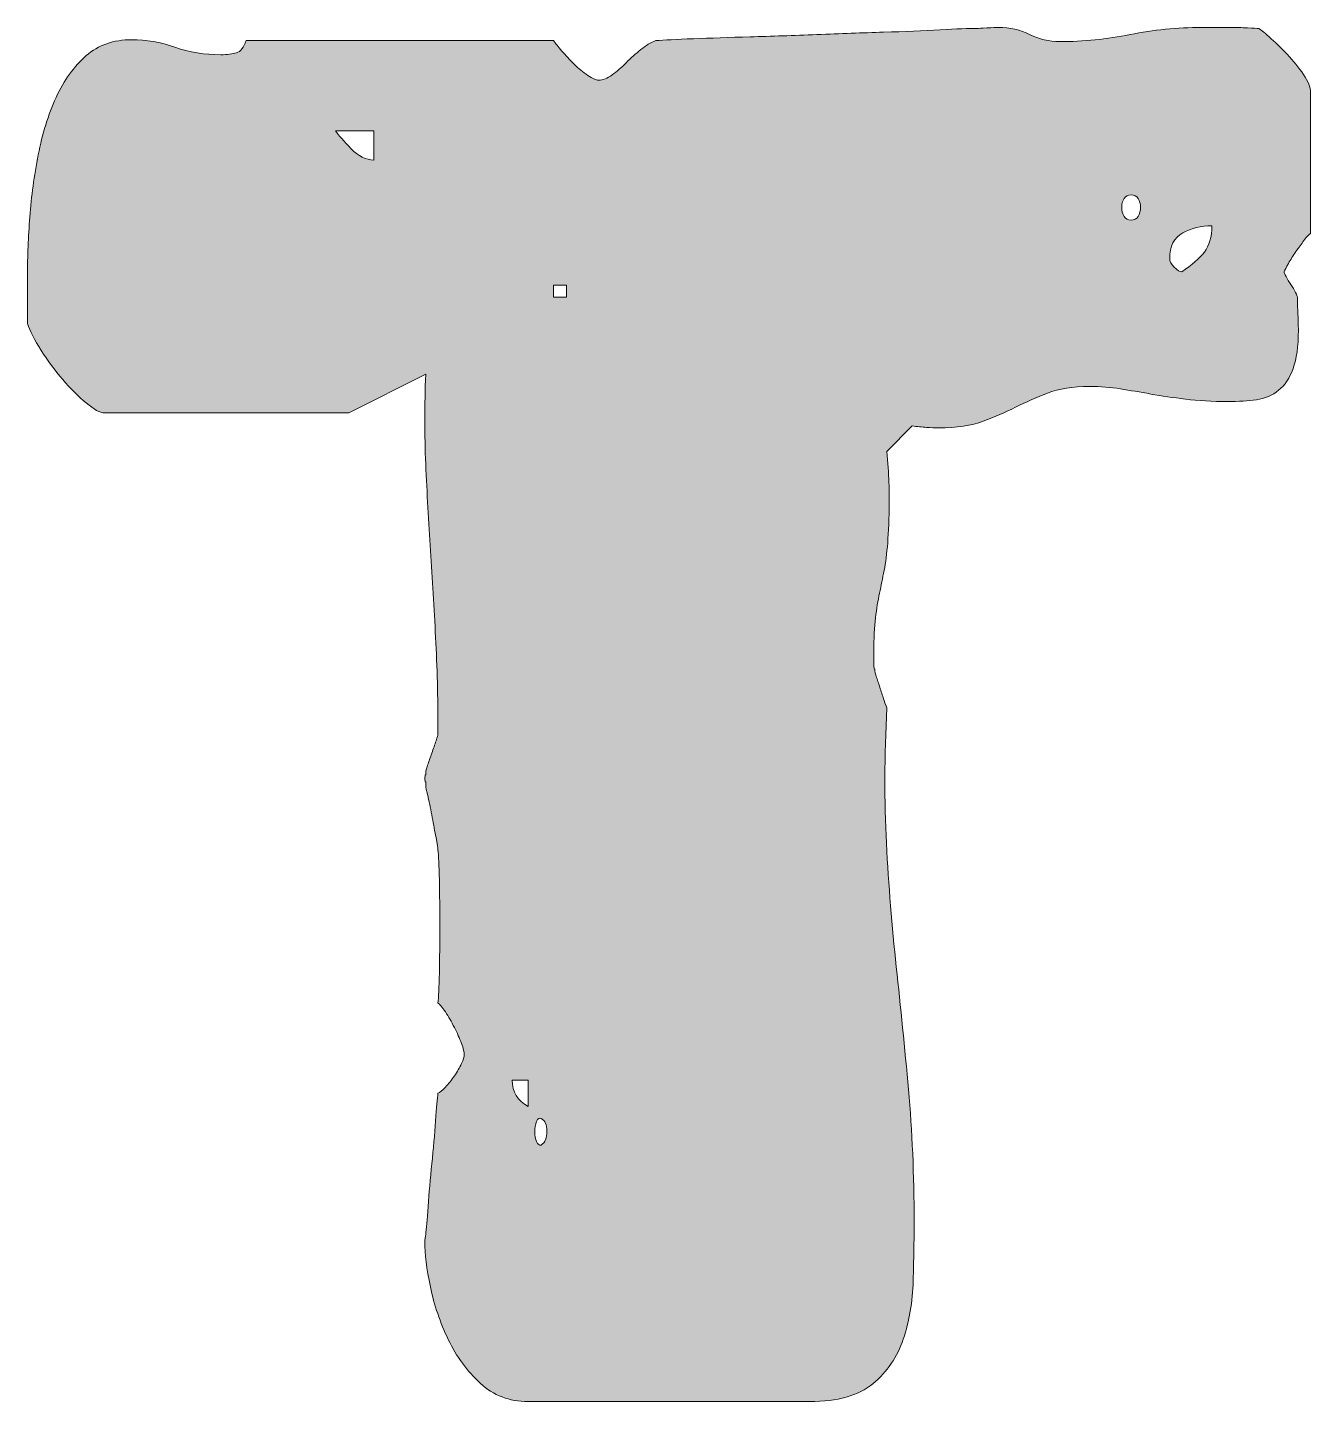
# Model space of a CAD drawing. Header units: inches. Extents: x 150 to 930, y -901 to -180.
# Drawn here: x 553.3 to 675.6, y -595 to -464.2 of the extents above; entities that cross this region are included whole.
import ezdxf

# ---------------------------------------------------------------- set-up
doc = ezdxf.new("R2010")
doc.units = ezdxf.units.IN
doc.header["$MEASUREMENT"] = 0
doc.layers.add('Layer 1', color=7, linetype='Continuous')

# ---------------------------------------------------------------- blocks, each defined once
blk = doc.blocks.new('block 3')
at = {"layer": 'Layer 1', "true_color": 0x2a4f7b}
h = blk.add_hatch(color=167, dxfattribs=at)
h.dxf.hatch_style = 2
edge = h.paths.add_edge_path()
edge.add_spline(control_points=[(592.43, -531.46), (592.43, -531.46), (592.43, -530.92), (592.43, -530.92), (592.43, -527.94), (592.36, -525.05), (592.21, -522.24), (592.06, -519.44), (591.89, -516.68), (591.71, -513.96), (591.54, -511.25), (591.39, -508.5), (591.27, -505.73), (591.15, -502.95), (591.15, -500.11), (591.27, -497.18), (591.27, -497.18), (583.93, -500.85), (583.93, -500.85), (583.93, -500.85), (560.66, -500.85), (560.66, -500.85), (560.24, -500.85), (559.66, -500.54), (558.92, -499.91), (558.17, -499.28), (557.42, -498.54), (556.68, -497.67), (555.93, -496.81), (555.25, -495.88), (554.62, -494.9), (553.99, -493.91), (553.56, -493.06), (553.32, -492.35), (553.32, -492.35), (553.32, -491.81), (553.32, -491.81), (553.32, -490.8), (553.32, -489.43), (553.32, -487.69), (553.32, -485.96), (553.4, -484.13), (553.55, -482.19), (553.7, -480.25), (553.96, -478.28), (554.35, -476.28), (554.74, -474.29), (555.3, -472.47), (556.05, -470.82), (556.8, -469.18), (557.75, -467.86), (558.92, -466.84), (560.08, -465.83), (561.53, -465.32), (563.26, -465.32), (564.63, -465.32), (566, -465.56), (567.37, -466.04), (568.75, -466.52), (570.21, -466.75), (571.76, -466.75), (572.35, -466.75), (572.85, -466.69), (573.24, -466.57), (573.62, -466.46), (573.94, -466.07), (574.17, -465.41), (574.17, -465.41), (603.44, -465.41), (603.44, -465.41), (603.62, -465.65), (603.89, -465.98), (604.24, -466.4), (604.6, -466.81), (604.99, -467.23), (605.41, -467.65), (605.82, -468.07), (606.26, -468.42), (606.71, -468.72), (607.15, -469.02), (607.5, -469.17), (607.73, -469.17), (608.15, -469.17), (608.58, -469.01), (609.03, -468.68), (609.48, -468.35), (609.93, -467.96), (610.37, -467.51), (610.82, -467.07), (611.28, -466.65), (611.76, -466.26), (612.24, -465.87), (612.71, -465.59), (613.19, -465.41), (613.97, -465.35), (615.16, -465.29), (616.77, -465.23), (618.38, -465.17), (620.19, -465.11), (622.19, -465.05), (624.19, -464.99), (626.3, -464.92), (628.54, -464.83), (630.78, -464.74), (632.9, -464.67), (634.89, -464.6), (636.89, -464.55), (638.68, -464.47), (640.27, -464.38), (641.84, -464.29), (643.02, -464.25), (643.8, -464.25), (643.92, -464.25), (644.23, -464.23), (644.74, -464.2), (645.25, -464.17), (645.62, -464.16), (645.86, -464.16), (646.93, -464.16), (647.92, -464.38), (648.81, -464.83), (649.71, -465.28), (650.66, -465.5), (651.67, -465.5), (653.94, -465.5), (656.18, -465.28), (658.39, -464.83), (660.59, -464.38), (662.86, -464.16), (665.19, -464.16), (665.37, -464.16), (665.72, -464.16), (666.26, -464.16), (666.8, -464.16), (667.35, -464.16), (667.92, -464.16), (668.48, -464.16), (669.04, -464.17), (669.57, -464.2), (670.11, -464.23), (670.47, -464.25), (670.65, -464.25), (670.77, -464.31), (671.1, -464.58), (671.63, -465.05), (672.17, -465.53), (672.74, -466.08), (673.33, -466.71), (673.93, -467.33), (674.45, -467.98), (674.9, -468.63), (675.35, -469.29), (675.57, -469.86), (675.57, -470.33), (675.57, -470.33), (675.57, -483.76), (675.57, -483.76), (675.39, -483.88), (675.18, -484.1), (674.94, -484.43), (674.71, -484.76), (674.45, -485.11), (674.18, -485.5), (673.91, -485.89), (673.68, -486.26), (673.47, -486.62), (673.26, -486.98), (673.12, -487.25), (673.06, -487.43), (673.06, -487.49), (673.12, -487.64), (673.24, -487.87), (673.36, -488.11), (673.51, -488.37), (673.69, -488.63), (673.87, -488.9), (674.02, -489.16), (674.14, -489.4), (674.26, -489.63), (674.32, -489.78), (674.32, -489.84), (674.32, -489.96), (674.33, -490.41), (674.36, -491.18), (674.39, -491.96), (674.41, -492.56), (674.41, -492.98), (674.41, -494.53), (674.24, -495.75), (673.91, -496.64), (673.59, -497.54), (673.12, -498.22), (672.53, -498.7), (671.93, -499.18), (671.23, -499.48), (670.42, -499.6), (669.62, -499.72), (668.71, -499.78), (667.69, -499.78), (666.2, -499.78), (664.86, -499.7), (663.67, -499.55), (662.47, -499.4), (661.37, -499.24), (660.36, -499.06), (659.34, -498.88), (658.37, -498.72), (657.45, -498.57), (656.52, -498.42), (655.55, -498.34), (654.54, -498.34), (652.93, -498.34), (651.59, -498.55), (650.51, -498.97), (649.44, -499.39), (648.42, -499.84), (647.47, -500.31), (646.51, -500.79), (645.49, -501.24), (644.38, -501.66), (643.28, -502.07), (641.86, -502.28), (640.13, -502.28), (639.77, -502.28), (639.38, -502.27), (638.97, -502.24), (638.55, -502.21), (638.1, -502.16), (637.62, -502.1), (637.62, -502.1), (635.21, -504.52), (635.21, -504.52), (635.39, -506.67), (635.46, -508.47), (635.43, -509.93), (635.4, -511.4), (635.34, -512.62), (635.25, -513.6), (635.16, -514.59), (635.04, -515.44), (634.89, -516.15), (634.74, -516.87), (634.6, -517.59), (634.45, -518.3), (634.3, -519.02), (634.18, -519.82), (634.09, -520.72), (634, -521.61), (633.96, -522.75), (633.96, -524.12), (633.96, -524.24), (633.96, -524.46), (633.96, -524.79), (633.96, -525.12), (633.99, -525.28), (634.05, -525.28), (634.05, -525.46), (634.1, -525.71), (634.22, -526.04), (634.34, -526.37), (634.46, -526.73), (634.58, -527.12), (634.7, -527.51), (634.82, -527.88), (634.94, -528.23), (635.06, -528.59), (635.15, -528.83), (635.21, -528.95), (634.97, -533.55), (634.95, -537.84), (635.16, -541.84), (635.37, -545.84), (635.69, -549.76), (636.1, -553.61), (636.52, -557.45), (636.91, -561.35), (637.27, -565.29), (637.62, -569.22), (637.8, -573.43), (637.8, -577.9), (637.8, -579.64), (637.77, -581.5), (637.71, -583.5), (637.65, -585.5), (637.34, -587.35), (636.77, -589.05), (636.21, -590.75), (635.24, -592.16), (633.87, -593.3), (632.49, -594.43), (630.49, -595), (627.87, -595), (627.87, -595), (601.02, -595), (601.02, -595), (599.23, -595), (597.71, -594.42), (596.46, -593.25), (595.21, -592.09), (594.19, -590.7), (593.41, -589.09), (592.64, -587.48), (592.07, -585.81), (591.71, -584.08), (591.36, -582.35), (591.18, -580.92), (591.18, -579.78), (591.18, -579.66), (591.19, -579.53), (591.22, -579.38), (591.25, -579.23), (591.27, -579.13), (591.27, -579.07), (591.33, -578.59), (591.4, -577.71), (591.49, -576.43), (591.58, -575.15), (591.7, -573.79), (591.85, -572.35), (592, -570.92), (592.12, -569.57), (592.21, -568.28), (592.3, -567), (592.37, -566.12), (592.43, -565.64), (592.61, -565.59), (592.85, -565.39), (593.15, -565.06), (593.44, -564.73), (593.73, -564.38), (594, -563.99), (594.27, -563.6), (594.49, -563.21), (594.67, -562.82), (594.85, -562.44), (594.94, -562.15), (594.94, -561.97), (594.94, -561.74), (594.85, -561.38), (594.67, -560.9), (594.49, -560.42), (594.27, -559.91), (594, -559.38), (593.73, -558.84), (593.44, -558.35), (593.15, -557.9), (592.85, -557.45), (592.61, -557.17), (592.43, -557.05), (592.49, -556.52), (592.53, -555.56), (592.57, -554.19), (592.6, -552.82), (592.61, -551.34), (592.61, -549.76), (592.61, -548.18), (592.6, -546.7), (592.57, -545.33), (592.53, -543.96), (592.49, -543), (592.43, -542.46), (592.43, -542.29), (592.37, -541.9), (592.25, -541.3), (592.13, -540.7), (592.01, -540.06), (591.89, -539.38), (591.77, -538.69), (591.64, -538.05), (591.49, -537.45), (591.34, -536.86), (591.27, -536.47), (591.27, -536.29), (591.27, -536.29), (591.27, -536.02), (591.27, -536.02), (591.21, -535.96), (591.18, -535.84), (591.18, -535.66), (591.18, -535.48), (591.21, -535.36), (591.27, -535.3), (591.27, -535.25), (591.27, -535.19), (591.27, -535.13), (591.27, -535.01), (591.33, -534.77), (591.45, -534.41), (591.56, -534.05), (591.7, -533.66), (591.85, -533.25), (592, -532.83), (592.13, -532.44), (592.25, -532.08), (592.37, -531.73), (592.43, -531.52), (592.43, -531.46)], knot_values=[0, 0, 0, 0, 1, 1, 1, 2, 2, 2, 3, 3, 3, 4, 4, 4, 5, 5, 5, 6, 6, 6, 7, 7, 7, 8, 8, 8, 9, 9, 9, 10, 10, 10, 11, 11, 11, 12, 12, 12, 13, 13, 13, 14, 14, 14, 15, 15, 15, 16, 16, 16, 17, 17, 17, 18, 18, 18, 19, 19, 19, 20, 20, 20, 21, 21, 21, 22, 22, 22, 23, 23, 23, 24, 24, 24, 25, 25, 25, 26, 26, 26, 27, 27, 27, 28, 28, 28, 29, 29, 29, 30, 30, 30, 31, 31, 31, 32, 32, 32, 33, 33, 33, 34, 34, 34, 35, 35, 35, 36, 36, 36, 37, 37, 37, 38, 38, 38, 39, 39, 39, 40, 40, 40, 41, 41, 41, 42, 42, 42, 43, 43, 43, 44, 44, 44, 45, 45, 45, 46, 46, 46, 47, 47, 47, 48, 48, 48, 49, 49, 49, 50, 50, 50, 51, 51, 51, 52, 52, 52, 53, 53, 53, 54, 54, 54, 55, 55, 55, 56, 56, 56, 57, 57, 57, 58, 58, 58, 59, 59, 59, 60, 60, 60, 61, 61, 61, 62, 62, 62, 63, 63, 63, 64, 64, 64, 65, 65, 65, 66, 66, 66, 67, 67, 67, 68, 68, 68, 69, 69, 69, 70, 70, 70, 71, 71, 71, 72, 72, 72, 73, 73, 73, 74, 74, 74, 75, 75, 75, 76, 76, 76, 77, 77, 77, 78, 78, 78, 79, 79, 79, 80, 80, 80, 81, 81, 81, 82, 82, 82, 83, 83, 83, 84, 84, 84, 85, 85, 85, 86, 86, 86, 87, 87, 87, 88, 88, 88, 89, 89, 89, 90, 90, 90, 91, 91, 91, 92, 92, 92, 93, 93, 93, 94, 94, 94, 95, 95, 95, 96, 96, 96, 97, 97, 97, 98, 98, 98, 99, 99, 99, 100, 100, 100, 101, 101, 101, 102, 102, 102, 103, 103, 103, 104, 104, 104, 105, 105, 105, 106, 106, 106, 107, 107, 107, 108, 108, 108, 109, 109, 109, 110, 110, 110, 111, 111, 111, 112, 112, 112, 113, 113, 113, 114, 114, 114, 115, 115, 115, 116, 116, 116, 117, 117, 117, 118, 118, 118, 119, 119, 119, 120, 120, 120, 121, 121, 121, 122, 122, 122, 123, 123, 123, 124, 124, 124, 125, 125, 125, 126, 126, 126, 127, 127, 127, 128, 128, 128, 129, 129, 129, 130, 130, 130, 131, 131, 131, 132, 132, 132, 132], degree=3, periodic=1)
edge = h.paths.add_edge_path()
edge.add_spline(control_points=[(582.68, -474), (582.97, -474.42), (583.47, -474.99), (584.15, -475.7), (584.84, -476.42), (585.57, -476.78), (586.34, -476.78), (586.34, -476.78), (586.34, -474), (586.34, -474), (586.34, -474), (582.68, -474), (582.68, -474)], knot_values=[0, 0, 0, 0, 1, 1, 1, 2, 2, 2, 3, 3, 3, 4, 4, 4, 4], degree=3, periodic=1)
edge = h.paths.add_edge_path()
edge.add_spline(control_points=[(599.5, -564.39), (599.5, -565.52), (600.01, -566.36), (601.02, -566.89), (601.02, -566.89), (601.02, -564.39), (601.02, -564.39), (601.02, -564.39), (599.5, -564.39), (599.5, -564.39)], knot_values=[0, 0, 0, 0, 1, 1, 1, 2, 2, 2, 3, 3, 3, 3], degree=3, periodic=1)
edge = h.paths.add_edge_path()
edge.add_spline(control_points=[(602.28, -570.57), (602.63, -570.33), (602.81, -569.89), (602.81, -569.27), (602.81, -568.64), (602.63, -568.24), (602.28, -568.06), (602.1, -567.94), (601.95, -568.03), (601.83, -568.33), (601.71, -568.63), (601.65, -568.95), (601.65, -569.31), (601.65, -569.67), (601.71, -569.98), (601.83, -570.25), (601.95, -570.52), (602.1, -570.63), (602.28, -570.57)], knot_values=[0, 0, 0, 0, 1, 1, 1, 2, 2, 2, 3, 3, 3, 4, 4, 4, 5, 5, 5, 6, 6, 6, 6], degree=3, periodic=1)
h.paths.add_polyline_path([(603.44, -488.68), (603.44, -489.84), (604.69, -489.84), (604.69, -488.68)])
edge = h.paths.add_edge_path()
edge.add_spline(control_points=[(658.48, -480.09), (658.18, -480.09), (657.95, -480.21), (657.81, -480.45), (657.66, -480.68), (657.58, -480.97), (657.58, -481.3), (657.58, -481.62), (657.66, -481.91), (657.81, -482.15), (657.95, -482.38), (658.18, -482.5), (658.48, -482.5), (658.77, -482.5), (659, -482.38), (659.15, -482.15), (659.3, -481.91), (659.37, -481.62), (659.37, -481.3), (659.37, -480.97), (659.3, -480.68), (659.15, -480.45), (659, -480.21), (658.77, -480.09), (658.48, -480.09)], knot_values=[0, 0, 0, 0, 1, 1, 1, 2, 2, 2, 3, 3, 3, 4, 4, 4, 5, 5, 5, 6, 6, 6, 7, 7, 7, 8, 8, 8, 8], degree=3, periodic=1)
edge = h.paths.add_edge_path()
edge.add_spline(control_points=[(666.17, -483.04), (665.16, -483.04), (664.23, -483.26), (663.4, -483.71), (662.56, -484.16), (662.15, -484.98), (662.15, -486.17), (662.15, -486.41), (662.29, -486.68), (662.59, -486.98), (662.89, -487.28), (663.13, -487.43), (663.31, -487.43), (664.26, -486.77), (664.98, -486.14), (665.46, -485.55), (665.93, -484.95), (666.17, -484.11), (666.17, -483.04)], knot_values=[0, 0, 0, 0, 1, 1, 1, 2, 2, 2, 3, 3, 3, 4, 4, 4, 5, 5, 5, 6, 6, 6, 6], degree=3, periodic=1)
at = {"layer": 'Layer 1', "lineweight": 0}
blk.add_lwpolyline([(603.44, -488.68), (603.44, -489.84), (604.69, -489.84), (604.69, -488.68), (603.44, -488.68)], dxfattribs=at)
for points, knots in [([(592.43, -531.46), (592.43, -531.46), (592.43, -530.92), (592.43, -530.92), (592.43, -527.94), (592.36, -525.05), (592.21, -522.24), (592.06, -519.44), (591.89, -516.68), (591.71, -513.96), (591.54, -511.25), (591.39, -508.5), (591.27, -505.73), (591.15, -502.95), (591.15, -500.11), (591.27, -497.18), (591.27, -497.18), (583.93, -500.85), (583.93, -500.85), (583.93, -500.85), (560.66, -500.85), (560.66, -500.85), (560.24, -500.85), (559.66, -500.54), (558.92, -499.91), (558.17, -499.28), (557.42, -498.54), (556.68, -497.67), (555.93, -496.81), (555.25, -495.88), (554.62, -494.9), (553.99, -493.91), (553.56, -493.06), (553.32, -492.35), (553.32, -492.35), (553.32, -491.81), (553.32, -491.81), (553.32, -490.8), (553.32, -489.43), (553.32, -487.69), (553.32, -485.96), (553.4, -484.13), (553.55, -482.19), (553.7, -480.25), (553.96, -478.28), (554.35, -476.28), (554.74, -474.29), (555.3, -472.47), (556.05, -470.82), (556.8, -469.18), (557.75, -467.86), (558.92, -466.84), (560.08, -465.83), (561.53, -465.32), (563.26, -465.32), (564.63, -465.32), (566, -465.56), (567.37, -466.04), (568.75, -466.52), (570.21, -466.75), (571.76, -466.75), (572.35, -466.75), (572.85, -466.69), (573.24, -466.57), (573.62, -466.46), (573.94, -466.07), (574.17, -465.41), (574.17, -465.41), (603.44, -465.41), (603.44, -465.41), (603.62, -465.65), (603.89, -465.98), (604.24, -466.4), (604.6, -466.81), (604.99, -467.23), (605.41, -467.65), (605.82, -468.07), (606.26, -468.42), (606.71, -468.72), (607.15, -469.02), (607.5, -469.17), (607.73, -469.17), (608.15, -469.17), (608.58, -469.01), (609.03, -468.68), (609.48, -468.35), (609.93, -467.96), (610.37, -467.51), (610.82, -467.07), (611.28, -466.65), (611.76, -466.26), (612.24, -465.87), (612.71, -465.59), (613.19, -465.41), (613.97, -465.35), (615.16, -465.29), (616.77, -465.23), (618.38, -465.17), (620.19, -465.11), (622.19, -465.05), (624.19, -464.99), (626.3, -464.92), (628.54, -464.83), (630.78, -464.74), (632.9, -464.67), (634.89, -464.6), (636.89, -464.55), (638.68, -464.47), (640.27, -464.38), (641.84, -464.29), (643.02, -464.25), (643.8, -464.25), (643.92, -464.25), (644.23, -464.23), (644.74, -464.2), (645.25, -464.17), (645.62, -464.16), (645.86, -464.16), (646.93, -464.16), (647.92, -464.38), (648.81, -464.83), (649.71, -465.28), (650.66, -465.5), (651.67, -465.5), (653.94, -465.5), (656.18, -465.28), (658.39, -464.83), (660.59, -464.38), (662.86, -464.16), (665.19, -464.16), (665.37, -464.16), (665.72, -464.16), (666.26, -464.16), (666.8, -464.16), (667.35, -464.16), (667.92, -464.16), (668.48, -464.16), (669.04, -464.17), (669.57, -464.2), (670.11, -464.23), (670.47, -464.25), (670.65, -464.25), (670.77, -464.31), (671.1, -464.58), (671.63, -465.05), (672.17, -465.53), (672.74, -466.08), (673.33, -466.71), (673.93, -467.33), (674.45, -467.98), (674.9, -468.63), (675.35, -469.29), (675.57, -469.86), (675.57, -470.33), (675.57, -470.33), (675.57, -483.76), (675.57, -483.76), (675.39, -483.88), (675.18, -484.1), (674.94, -484.43), (674.71, -484.76), (674.45, -485.11), (674.18, -485.5), (673.91, -485.89), (673.68, -486.26), (673.47, -486.62), (673.26, -486.98), (673.12, -487.25), (673.06, -487.43), (673.06, -487.49), (673.12, -487.64), (673.24, -487.87), (673.36, -488.11), (673.51, -488.37), (673.69, -488.63), (673.87, -488.9), (674.02, -489.16), (674.14, -489.4), (674.26, -489.63), (674.32, -489.78), (674.32, -489.84), (674.32, -489.96), (674.33, -490.41), (674.36, -491.18), (674.39, -491.96), (674.41, -492.56), (674.41, -492.98), (674.41, -494.53), (674.24, -495.75), (673.91, -496.64), (673.59, -497.54), (673.12, -498.22), (672.53, -498.7), (671.93, -499.18), (671.23, -499.48), (670.42, -499.6), (669.62, -499.72), (668.71, -499.78), (667.69, -499.78), (666.2, -499.78), (664.86, -499.7), (663.67, -499.55), (662.47, -499.4), (661.37, -499.24), (660.36, -499.06), (659.34, -498.88), (658.37, -498.72), (657.45, -498.57), (656.52, -498.42), (655.55, -498.34), (654.54, -498.34), (652.93, -498.34), (651.59, -498.55), (650.51, -498.97), (649.44, -499.39), (648.42, -499.84), (647.47, -500.31), (646.51, -500.79), (645.49, -501.24), (644.38, -501.66), (643.28, -502.07), (641.86, -502.28), (640.13, -502.28), (639.77, -502.28), (639.38, -502.27), (638.97, -502.24), (638.55, -502.21), (638.1, -502.16), (637.62, -502.1), (637.62, -502.1), (635.21, -504.52), (635.21, -504.52), (635.39, -506.67), (635.46, -508.47), (635.43, -509.93), (635.4, -511.4), (635.34, -512.62), (635.25, -513.6), (635.16, -514.59), (635.04, -515.44), (634.89, -516.15), (634.74, -516.87), (634.6, -517.59), (634.45, -518.3), (634.3, -519.02), (634.18, -519.82), (634.09, -520.72), (634, -521.61), (633.96, -522.75), (633.96, -524.12), (633.96, -524.24), (633.96, -524.46), (633.96, -524.79), (633.96, -525.12), (633.99, -525.28), (634.05, -525.28), (634.05, -525.46), (634.1, -525.71), (634.22, -526.04), (634.34, -526.37), (634.46, -526.73), (634.58, -527.12), (634.7, -527.51), (634.82, -527.88), (634.94, -528.23), (635.06, -528.59), (635.15, -528.83), (635.21, -528.95), (634.97, -533.55), (634.95, -537.84), (635.16, -541.84), (635.37, -545.84), (635.69, -549.76), (636.1, -553.61), (636.52, -557.45), (636.91, -561.35), (637.27, -565.29), (637.62, -569.22), (637.8, -573.43), (637.8, -577.9), (637.8, -579.64), (637.77, -581.5), (637.71, -583.5), (637.65, -585.5), (637.34, -587.35), (636.77, -589.05), (636.21, -590.75), (635.24, -592.16), (633.87, -593.3), (632.49, -594.43), (630.49, -595), (627.87, -595), (627.87, -595), (601.02, -595), (601.02, -595), (599.23, -595), (597.71, -594.42), (596.46, -593.25), (595.21, -592.09), (594.19, -590.7), (593.41, -589.09), (592.64, -587.48), (592.07, -585.81), (591.71, -584.08), (591.36, -582.35), (591.18, -580.92), (591.18, -579.78), (591.18, -579.66), (591.19, -579.53), (591.22, -579.38), (591.25, -579.23), (591.27, -579.13), (591.27, -579.07), (591.33, -578.59), (591.4, -577.71), (591.49, -576.43), (591.58, -575.15), (591.7, -573.79), (591.85, -572.35), (592, -570.92), (592.12, -569.57), (592.21, -568.28), (592.3, -567), (592.37, -566.12), (592.43, -565.64), (592.61, -565.59), (592.85, -565.39), (593.15, -565.06), (593.44, -564.73), (593.73, -564.38), (594, -563.99), (594.27, -563.6), (594.49, -563.21), (594.67, -562.82), (594.85, -562.44), (594.94, -562.15), (594.94, -561.97), (594.94, -561.74), (594.85, -561.38), (594.67, -560.9), (594.49, -560.42), (594.27, -559.91), (594, -559.38), (593.73, -558.84), (593.44, -558.35), (593.15, -557.9), (592.85, -557.45), (592.61, -557.17), (592.43, -557.05), (592.49, -556.52), (592.53, -555.56), (592.57, -554.19), (592.6, -552.82), (592.61, -551.34), (592.61, -549.76), (592.61, -548.18), (592.6, -546.7), (592.57, -545.33), (592.53, -543.96), (592.49, -543), (592.43, -542.46), (592.43, -542.29), (592.37, -541.9), (592.25, -541.3), (592.13, -540.7), (592.01, -540.06), (591.89, -539.38), (591.77, -538.69), (591.64, -538.05), (591.49, -537.45), (591.34, -536.86), (591.27, -536.47), (591.27, -536.29), (591.27, -536.29), (591.27, -536.02), (591.27, -536.02), (591.21, -535.96), (591.18, -535.84), (591.18, -535.66), (591.18, -535.48), (591.21, -535.36), (591.27, -535.3), (591.27, -535.25), (591.27, -535.19), (591.27, -535.13), (591.27, -535.01), (591.33, -534.77), (591.45, -534.41), (591.56, -534.05), (591.7, -533.66), (591.85, -533.25), (592, -532.83), (592.13, -532.44), (592.25, -532.08), (592.37, -531.73), (592.43, -531.52), (592.43, -531.46)], [0, 0, 0, 0, 1, 1, 1, 2, 2, 2, 3, 3, 3, 4, 4, 4, 5, 5, 5, 6, 6, 6, 7, 7, 7, 8, 8, 8, 9, 9, 9, 10, 10, 10, 11, 11, 11, 12, 12, 12, 13, 13, 13, 14, 14, 14, 15, 15, 15, 16, 16, 16, 17, 17, 17, 18, 18, 18, 19, 19, 19, 20, 20, 20, 21, 21, 21, 22, 22, 22, 23, 23, 23, 24, 24, 24, 25, 25, 25, 26, 26, 26, 27, 27, 27, 28, 28, 28, 29, 29, 29, 30, 30, 30, 31, 31, 31, 32, 32, 32, 33, 33, 33, 34, 34, 34, 35, 35, 35, 36, 36, 36, 37, 37, 37, 38, 38, 38, 39, 39, 39, 40, 40, 40, 41, 41, 41, 42, 42, 42, 43, 43, 43, 44, 44, 44, 45, 45, 45, 46, 46, 46, 47, 47, 47, 48, 48, 48, 49, 49, 49, 50, 50, 50, 51, 51, 51, 52, 52, 52, 53, 53, 53, 54, 54, 54, 55, 55, 55, 56, 56, 56, 57, 57, 57, 58, 58, 58, 59, 59, 59, 60, 60, 60, 61, 61, 61, 62, 62, 62, 63, 63, 63, 64, 64, 64, 65, 65, 65, 66, 66, 66, 67, 67, 67, 68, 68, 68, 69, 69, 69, 70, 70, 70, 71, 71, 71, 72, 72, 72, 73, 73, 73, 74, 74, 74, 75, 75, 75, 76, 76, 76, 77, 77, 77, 78, 78, 78, 79, 79, 79, 80, 80, 80, 81, 81, 81, 82, 82, 82, 83, 83, 83, 84, 84, 84, 85, 85, 85, 86, 86, 86, 87, 87, 87, 88, 88, 88, 89, 89, 89, 90, 90, 90, 91, 91, 91, 92, 92, 92, 93, 93, 93, 94, 94, 94, 95, 95, 95, 96, 96, 96, 97, 97, 97, 98, 98, 98, 99, 99, 99, 100, 100, 100, 101, 101, 101, 102, 102, 102, 103, 103, 103, 104, 104, 104, 105, 105, 105, 106, 106, 106, 107, 107, 107, 108, 108, 108, 109, 109, 109, 110, 110, 110, 111, 111, 111, 112, 112, 112, 113, 113, 113, 114, 114, 114, 115, 115, 115, 116, 116, 116, 117, 117, 117, 118, 118, 118, 119, 119, 119, 120, 120, 120, 121, 121, 121, 122, 122, 122, 123, 123, 123, 124, 124, 124, 125, 125, 125, 126, 126, 126, 127, 127, 127, 128, 128, 128, 129, 129, 129, 130, 130, 130, 131, 131, 131, 132, 132, 132, 132]), ([(582.68, -474), (582.97, -474.42), (583.47, -474.99), (584.15, -475.7), (584.84, -476.42), (585.57, -476.78), (586.34, -476.78), (586.34, -476.78), (586.34, -474), (586.34, -474), (586.34, -474), (582.68, -474), (582.68, -474)], [0, 0, 0, 0, 1, 1, 1, 2, 2, 2, 3, 3, 3, 4, 4, 4, 4]), ([(658.48, -480.09), (658.18, -480.09), (657.95, -480.21), (657.81, -480.45), (657.66, -480.68), (657.58, -480.97), (657.58, -481.3), (657.58, -481.62), (657.66, -481.91), (657.81, -482.15), (657.95, -482.38), (658.18, -482.5), (658.48, -482.5), (658.77, -482.5), (659, -482.38), (659.15, -482.15), (659.3, -481.91), (659.37, -481.62), (659.37, -481.3), (659.37, -480.97), (659.3, -480.68), (659.15, -480.45), (659, -480.21), (658.77, -480.09), (658.48, -480.09)], [0, 0, 0, 0, 1, 1, 1, 2, 2, 2, 3, 3, 3, 4, 4, 4, 5, 5, 5, 6, 6, 6, 7, 7, 7, 8, 8, 8, 8]), ([(666.17, -483.04), (665.16, -483.04), (664.23, -483.26), (663.4, -483.71), (662.56, -484.16), (662.15, -484.98), (662.15, -486.17), (662.15, -486.41), (662.29, -486.68), (662.59, -486.98), (662.89, -487.28), (663.13, -487.43), (663.31, -487.43), (664.26, -486.77), (664.98, -486.14), (665.46, -485.55), (665.93, -484.95), (666.17, -484.11), (666.17, -483.04)], [0, 0, 0, 0, 1, 1, 1, 2, 2, 2, 3, 3, 3, 4, 4, 4, 5, 5, 5, 6, 6, 6, 6]), ([(599.5, -564.39), (599.5, -565.52), (600.01, -566.36), (601.02, -566.89), (601.02, -566.89), (601.02, -564.39), (601.02, -564.39), (601.02, -564.39), (599.5, -564.39), (599.5, -564.39)], [0, 0, 0, 0, 1, 1, 1, 2, 2, 2, 3, 3, 3, 3]), ([(602.28, -570.57), (602.63, -570.33), (602.81, -569.89), (602.81, -569.27), (602.81, -568.64), (602.63, -568.24), (602.28, -568.06), (602.1, -567.94), (601.95, -568.03), (601.83, -568.33), (601.71, -568.63), (601.65, -568.95), (601.65, -569.31), (601.65, -569.67), (601.71, -569.98), (601.83, -570.25), (601.95, -570.52), (602.1, -570.63), (602.28, -570.57)], [0, 0, 0, 0, 1, 1, 1, 2, 2, 2, 3, 3, 3, 4, 4, 4, 5, 5, 5, 6, 6, 6, 6])]:
    blk.add_open_spline(points, degree=3, knots=knots, dxfattribs=at)
blk = doc.blocks.new('block 2')
at = {"layer": 'Layer 1'}
blk.add_blockref('block 3', (0, 0), dxfattribs=at)

msp = doc.modelspace()

# ---------------------------------------------------------------- block references
at = {"layer": 'Layer 1'}
msp.add_blockref('block 2', (0, 0), dxfattribs=at)

doc.saveas('drawing.dxf')
